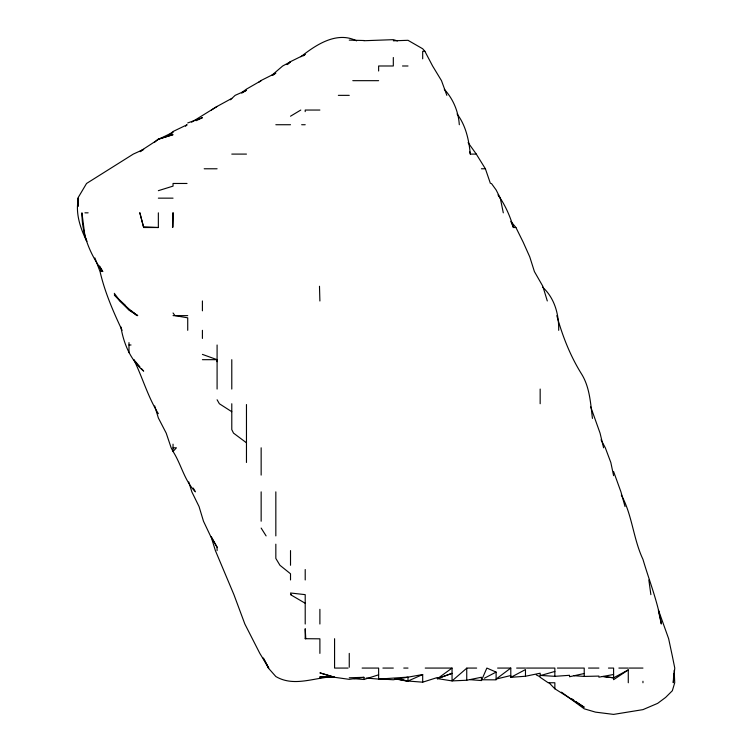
<?xml version="1.0" encoding="UTF-8"?>
<svg xmlns="http://www.w3.org/2000/svg" width="752" height="752" viewBox="0 0 752 752"><rect width="100%" height="100%" fill="white"/><g stroke="black" fill="none" stroke-linecap="round" stroke-linejoin="round"><path stroke-width="1.13" d="M78.358 206.057L78.471 198.152C75.144 213.098 80.257 227.931 86.743 241.289M673.764 673.717L673.256 682.76L674.77 668.067L672.335 656.064L668.641 638.702L658.526 610.38M470.132 679.676L481.421 680.551L486.864 668.067L496.113 672.091L496.113 679.846L481.421 679.77M230.422 99.79L235.132 95.354L246.468 90.325L241.749 93.116M271.754 75.369L282.686 65.988L290.516 61.767L287.161 64.578M185.471 126.233L187.126 124.729L173.045 131.506L168.974 135.097M154.47 142.382L157.788 139.411L173.045 134.664L158.352 139.139M300.885 56.757C316.178 44.612 336.952 30.945 356.608 40.862M287.161 64.54L290.516 61.636L305.209 54.398L303.366 55.845M140.154 151.265L158.352 139.411L173.045 132.258L170.356 134.401M258.942 82.09L261.01 80.671M273.164 75.153L275.834 73.085L261.151 80.464M554.854 671.442L540.162 675.653L540.162 673.219L525.479 676.245L510.796 677.336L510.796 668.067L496.113 679.075L510.796 675.522M241.749 92.581L246.468 89.121L261.151 80.671M407.998 681.039L422.69 682.177L437.373 677.514L437.373 678.727L452.055 668.067L452.055 680.908L466.738 680.25L481.421 677.251L481.421 680.551M140.154 151.725L143.67 149.366L133.292 154.094L86.555 183.469L77.823 198.152L78.058 206.057M628.277 682.76L628.277 669.9L613.594 679.695L613.594 668.067L608.453 668.067M191.638 122.181L217.093 106.427L231.785 98.409M211.359 110.046L217.093 106.427M290.516 116.203L300.781 110.046M602.296 676.49L613.594 677.834L628.277 669.9M510.796 677.364L525.479 669.571L525.479 675.804M484.363 678.229L496.113 672.091M196.122 120.705L202.41 117.697L187.727 122.943M409.05 680.579L422.69 674.544L422.69 682.177M437.373 678.727L452.055 673.331L437.373 678.595L452.055 680.908L466.738 668.199L466.738 680.25M353.778 678.671L363.949 679.488L378.632 674.817M158.352 190.679L173.045 186.12L173.045 183.469L187.022 183.469M584.219 673.51L569.537 676.744L569.537 675.296L554.854 676.33L540.162 675.409M613.594 674.497L598.902 677.176L598.902 676.086L584.219 676.433L574.058 675.691M422.69 674.544L393.315 679.761L378.632 678.877M363.949 679.488L363.949 677.326L349.257 679.347L334.574 677.298L319.891 676.706L333.446 676.706M333.446 676.772L319.891 677.58L333.446 676.744C314.186 677.486 293.976 687.262 275.834 676.527L268.361 668.067L263.209 657.906M366.205 678.06L378.632 679.103L407.998 677.11L407.998 681.331L394.443 678.708M393.315 40.805L407.998 40.307L422.69 48.767L424.889 51.305L432.597 65.988L441.499 80.671L446.838 95.354M349.257 677.778L363.949 677.326M363.949 40.73L393.315 39.668L397.507 40.918M424.889 51.305L422.69 51.305L422.69 58.825M402.508 65.988L407.998 65.988M352.791 80.671L378.632 80.671M338.353 95.354L349.257 95.354M319.891 110.046L305.209 110.046L305.209 111.634M275.834 124.729L290.516 124.729M301.655 124.729L305.209 124.729M231.785 154.094L246.468 154.094M469.737 151.866L470.329 154.094L476.289 154.094L485.388 168.777L490.417 183.469M204.196 168.777L217.093 168.777M481.421 168.777L485.388 168.777M158.352 198.152L173.045 198.152M84.929 212.835L88.125 212.835M143.67 227.518L139.844 212.835L143.67 227.518L158.352 227.518L158.352 212.835M515.919 227.518L510.796 221.304L513.4 227.518L515.919 227.518L523.195 242.21L529.765 256.893L534.409 271.575L542.822 286.258L547.296 300.95M173.045 315.633L187.727 315.633M128.987 344.999L131.027 344.999M202.41 359.682L217.093 359.682L202.41 354.389M173.045 447.797L176.429 447.797L173.045 451.463C181.382 464.539 184.278 480.509 195.445 491.855M290.516 594.644L305.209 603.264M305.209 638.702L305.773 638.702L305.209 628.728L305.209 638.702L319.891 638.815L319.891 653.385M348.063 668.067L334.574 668.067L334.574 638.702M362.126 668.067L378.632 668.067L378.632 679.103M382.9 668.067L393.315 668.067M403.768 668.067L407.998 668.067M425.237 668.067L452.055 668.067M466.766 668.067L476.636 668.067M497.608 668.067L510.796 668.067M516.643 668.067L525.479 668.067M526.4 668.067L554.854 668.067L554.854 676.33M557.42 668.067L584.219 668.067L584.219 676.433M588.525 668.067L598.902 668.067M618.877 668.067L628.277 668.067M629.264 668.067L642.96 668.067M349.257 40.11L363.949 40.523M143.67 226.841L158.352 227.518M603.424 676.452L613.594 677.834M395.571 678.755L406.87 680.833L396.708 678.68M536.251 674.882L540.162 676.866M549.035 682.76L554.854 688.785L584.219 707.228L575.694 701.447M231.785 411.72L219.368 403.739L217.093 399.763M540.162 677.308L548.199 682.76L554.854 682.76L554.854 688.785M571.905 698.871L573.795 700.159M125.593 305.585L114.304 294.953L119.916 300.95L131.609 311.319M133.367 312.55L137.748 315.633L128.987 310.162L119.916 300.95L114.304 293.308M561.481 692.169L584.219 708.816L595.481 712.125L613.594 714.4L642.96 709.634L657.643 703.364L665.605 697.442L672.335 690.74L674.723 682.76L674.177 670.333M246.468 442.796L233.515 433.114L231.785 429.636L231.785 403.739M128.987 309.476L137.099 315.633L135.482 314.242M131.421 310.764L133.856 312.851M139.881 366.732L133.809 359.682C142.56 377.476 147.815 396.783 158.352 413.703M141.395 368.499L143.67 371.14C130.491 359.964 123.638 343.645 120.903 326.923M444.31 89.309C453.23 99.02 458.438 111.587 459.312 124.729M542.634 287.179C554.732 298.309 558.943 314.374 558.698 330.316M497.965 194.881C505.034 204.666 510.044 215.937 513.4 227.518M499.093 196.516L500.287 198.152L503.304 212.835M173.045 312.982L174.962 315.633L187.727 317.833L187.727 330.316M491.441 183.469L496.113 189.936L500.287 198.152M468.101 142.626L476.289 154.094M261.151 528.073L266.105 535.903M457.075 113.956C465.864 125.509 468.881 139.966 470.329 154.094M217.093 550.586L217.093 547.221L210.447 535.903L203.482 521.221L199.045 506.538L191.835 491.855L188.752 481.929M193.236 488.076L194.89 490.906M100.683 267.881L102.808 271.575C90.08 254.665 81.846 234.21 81.93 212.835L84.929 235.996L86.818 241.176M211.415 536.937L217.093 547.221M601.045 439.798L605.313 447.797L610.821 462.48L613.594 475.649M263.867 658.921L268.755 668.067L259.825 653.385L244.851 624.019L233.919 594.644L215.382 550.586L211.171 536.956M122.087 330.316C113.148 311.413 104.754 292.011 100.044 271.575L94.874 257.927M621.321 494.995C632.31 515.148 633.231 538.676 642.96 559.347C649.258 580.826 657.793 601.797 661.328 624.019L658.367 610.464M613.594 471.551L620.936 491.855L625.034 506.538M590.715 406.888L600.058 433.114L603.583 447.797M291.09 594.644L290.516 592.999L305.209 594.644L305.209 624.019M556.828 315.633C562.599 336.351 570.354 356.128 581.794 374.374C589.841 387.637 590.546 403.429 592.444 418.422M99.612 266.029L101.351 271.575L99.903 266.894M154.696 405.93L158.352 417.952L166.201 433.114L171.155 447.797L173.045 451.463L173.045 444.178M216.745 359.682L217.093 361.693M648.844 579.961L650.875 594.644M319.487 286.258L319.891 300.997M642.96 681.246L642.96 682.76M540.162 389.057L540.162 403.739M393.315 57.509L393.315 65.988L378.632 65.988L378.632 71.008M349.257 653.385L349.257 667.24M319.891 609.327L319.891 624.019M305.209 569.518L305.209 579.961M290.516 550.586L290.516 565.278M290.516 579.961L290.516 573.776L279.941 565.278L275.834 558.426L275.834 544.175M275.834 491.855L275.834 535.903M261.151 447.797L261.151 475.095M261.151 491.855L261.151 521.221M246.468 404.538L246.468 462.48M231.785 359.682L231.785 389.057M217.093 344.999L217.093 389.057M202.41 300.95L202.41 310.82M202.41 330.316L202.41 338.438M128.987 342.602L128.987 352.697M173.045 212.835L172.509 227.518L173.045 227.029L173.045 212.835M334.574 677.223L319.891 672.871L334.574 677.298"/></g></svg>
